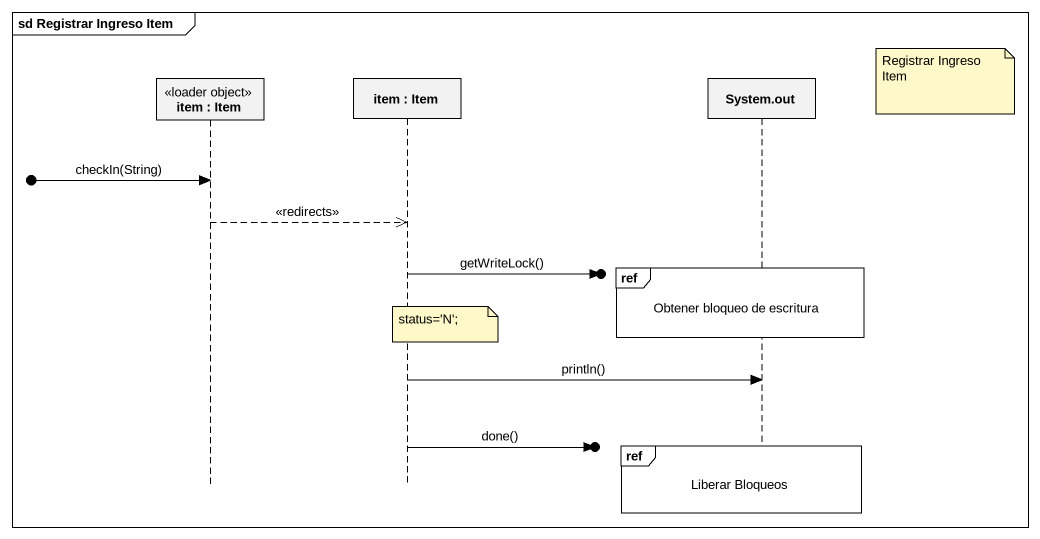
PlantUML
@startuml
mainframe sd Registrar Ingreso Item
hide footbox
participant "item : Item" as item <<loader object>>
participant "item : Item" as item_2
participant "System.out" as System_out

note right of System_out : Registrar Ingreso Item
[o-> item : checkIn(String)
item -->> item_2 : <<redirects>>
ref over System_out : Obtener bloqueo de escritura
item_2 ->o] : getWriteLock()
note over item_2 : status='N';
item_2 -> System_out : println()
ref over System_out : Liberar Bloqueos
item_2 ->o] : done()
@enduml
